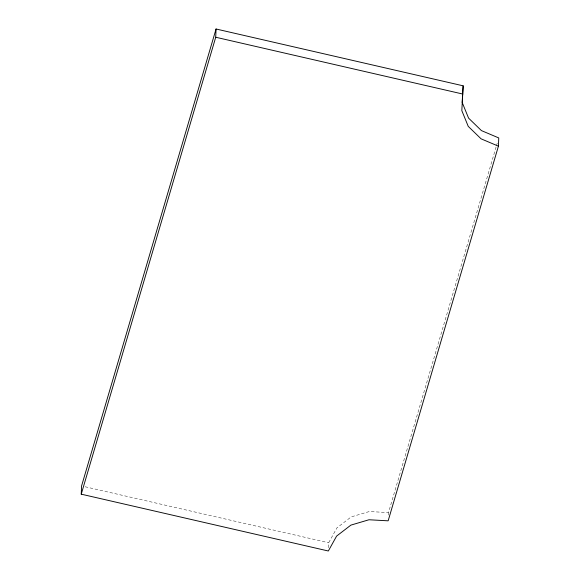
<?xml version="1.0" encoding="UTF-8"?>
<svg xmlns="http://www.w3.org/2000/svg" width="580" height="580" viewBox="0 0 580 580"><rect width="100%" height="100%" fill="white"/><g stroke="black" fill="none" stroke-linecap="round" stroke-linejoin="round"><path stroke-width="0.43" stroke-dasharray="2.9 2.17" d="M328.476 547.708L328.679 542.764L336.944 527.858L351.212 516.889L369.315 511.531L388.491 512.597L496.197 146.624M388.39 515.062L388.491 512.597M496.458 145.754L497.227 143.151M85.108 486.758L328.679 542.764"/><path stroke-width="0.87" d="M81.243 494.174L81.577 485.946L216.064 29L463.166 85.825L461.825 110.635L468.234 126.36L481.088 138.838L498.423 146.167L388.15 520.826L368.974 519.76L350.871 525.125L336.603 536.094L328.338 551L81.243 494.174L215.724 37.236L216.064 29M498.423 146.167L498.757 137.931L481.422 130.601L468.575 118.124L462.159 102.399L462.427 98.042M462.528 96.294L463.166 85.825M215.724 37.236L462.825 94.054"/></g></svg>
